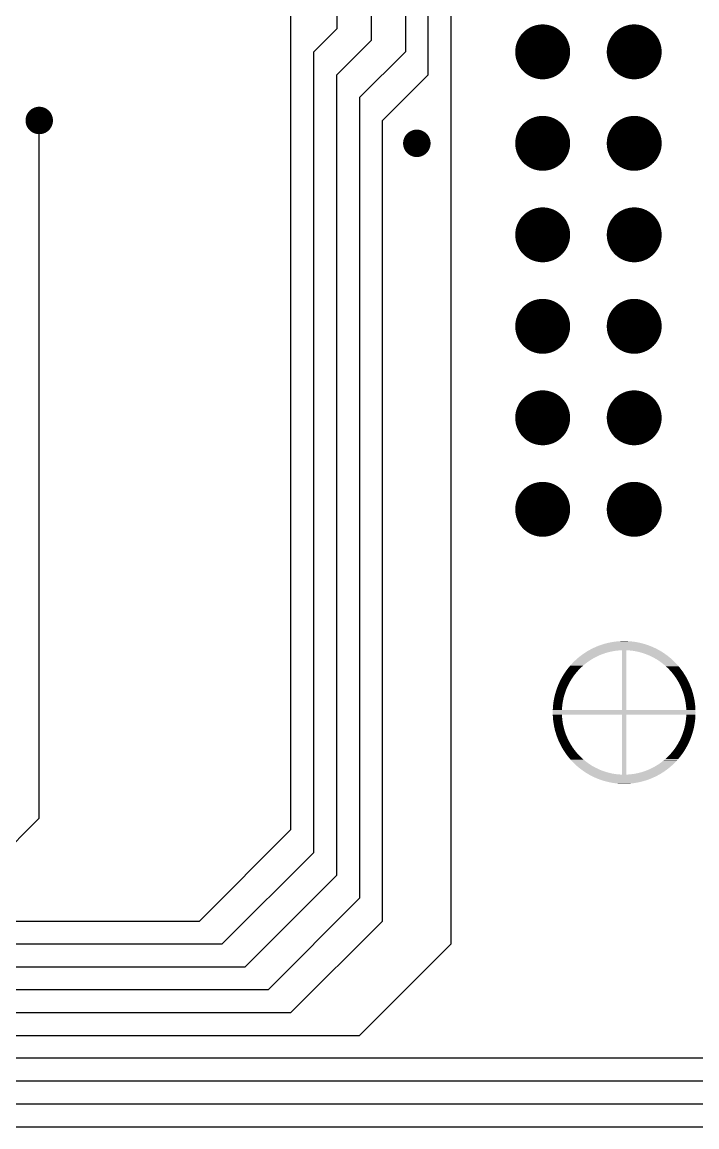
# Model space of a CAD drawing. Extents: x 295 to 953, y 10 to 290.
# Drawn here: x 687.57 to 706.3, y 103.99 to 134.66 of the extents above; entities that cross this region are included whole.
import ezdxf

# ---------------------------------------------------------------- set-up
doc = ezdxf.new("R2010")
doc.units = 0
doc.header["$LTSCALE"] = 5
doc.header["$MEASUREMENT"] = 0
doc.layers.get('0').update_dxf_attribs({"linetype": 'CONTINUOUS', "lineweight": 25})
doc.layers.add('DV-ABPB-A4_IN2', color=3, linetype='CONTINUOUS')

msp = doc.modelspace()

# ---------------------------------------------------------------- linework, layer by layer
at = {"color": 7}
for points, const_width in [([(701.639, 133.833, 1), (702.401, 133.833, 1)], 0.762), ([(704.179, 133.833, 1), (704.941, 133.833, 1)], 0.762), ([(687.859, 131.928, 1), (688.24, 131.928, 1)], 0.381), ([(701.639, 131.293, 1), (702.401, 131.293, 1)], 0.762), ([(704.179, 131.293, 1), (704.941, 131.293, 1)], 0.762), ([(698.337, 131.293, 1), (698.718, 131.293, 1)], 0.381), ([(701.639, 128.753, 1), (702.401, 128.753, 1)], 0.762), ([(704.179, 128.753, 1), (704.941, 128.753, 1)], 0.762), ([(701.639, 126.213, 1), (702.401, 126.213, 1)], 0.762), ([(704.179, 126.213, 1), (704.941, 126.213, 1)], 0.762), ([(701.639, 123.673, 1), (702.401, 123.673, 1)], 0.762), ([(704.179, 123.673, 1), (704.941, 123.673, 1)], 0.762), ([(701.639, 121.133, 1), (702.401, 121.133, 1)], 0.762), ([(704.179, 121.133, 1), (704.941, 121.133, 1)], 0.762)]:
    msp.add_lwpolyline(points, format="xyb", close=True, dxfattribs=dict(at, const_width=const_width))
for points in [[(704.093, 117.467), (704.152, 117.471), (704.466, 117.467), (704.41, 117.471)], [(704.152, 117.471), (704.156, 117.472), (704.41, 117.471), (704.402, 117.472)], [(704.156, 117.472), (704.216, 117.475), (704.402, 117.472), (704.347, 117.475)], [(704.216, 117.475), (704.22, 117.475), (704.347, 117.475), (704.336, 117.475)], [(704.22, 117.475), (704.283, 117.476), (704.336, 117.475), (704.283, 117.476)], [(703.203, 117.157), (703.225, 117.171), (703.813, 117.157), (703.865, 117.171)], [(703.225, 117.171), (703.246, 117.184), (703.865, 117.171), (703.923, 117.184)], [(703.246, 117.184), (703.257, 117.191), (703.923, 117.184), (703.956, 117.191)], [(703.257, 117.191), (703.265, 117.196), (703.956, 117.191), (703.981, 117.196)], [(703.265, 117.196), (703.281, 117.205), (703.981, 117.196), (704.04, 117.205)], [(703.281, 117.205), (703.293, 117.212), (704.04, 117.205), (704.099, 117.212)], [(703.293, 117.212), (703.302, 117.217), (704.099, 117.212), (704.158, 117.217)], [(703.302, 117.217), (703.308, 117.221), (704.158, 117.217), (704.217, 117.221)], [(703.308, 117.221), (703.312, 117.223), (705.253, 117.221), (705.249, 117.223)], [(703.312, 117.223), (703.362, 117.25), (705.249, 117.223), (705.199, 117.25)], [(703.362, 117.25), (703.367, 117.253), (705.199, 117.25), (705.193, 117.253)], [(703.367, 117.253), (703.419, 117.279), (705.193, 117.253), (705.142, 117.279)], [(703.419, 117.279), (703.424, 117.281), (705.142, 117.279), (705.136, 117.281)], [(703.424, 117.281), (703.477, 117.305), (705.136, 117.281), (705.084, 117.305)], [(703.477, 117.305), (703.482, 117.308), (705.084, 117.305), (705.079, 117.308)], [(703.482, 117.308), (703.535, 117.33), (705.079, 117.308), (705.026, 117.33)], [(703.535, 117.33), (703.54, 117.332), (705.026, 117.33), (705.02, 117.332)], [(703.54, 117.332), (703.594, 117.353), (705.02, 117.332), (704.967, 117.353)], [(703.594, 117.353), (703.6, 117.355), (704.967, 117.353), (704.961, 117.355)], [(703.6, 117.355), (703.654, 117.374), (704.961, 117.355), (704.907, 117.374)], [(703.654, 117.374), (703.659, 117.376), (704.907, 117.374), (704.901, 117.376)], [(703.659, 117.376), (703.715, 117.393), (704.901, 117.376), (704.846, 117.393)], [(703.715, 117.393), (703.72, 117.395), (704.846, 117.393), (704.84, 117.395)], [(703.72, 117.395), (703.776, 117.41), (704.84, 117.395), (704.785, 117.41)], [(703.776, 117.41), (703.781, 117.412), (704.785, 117.41), (704.779, 117.412)], [(703.781, 117.412), (703.837, 117.425), (704.779, 117.412), (704.724, 117.425)], [(703.837, 117.425), (703.843, 117.427), (704.724, 117.425), (704.717, 117.427)], [(703.843, 117.427), (703.899, 117.439), (704.717, 117.427), (704.662, 117.439)], [(703.899, 117.439), (703.905, 117.44), (704.662, 117.439), (704.655, 117.44)], [(703.905, 117.44), (703.962, 117.45), (704.655, 117.44), (704.599, 117.45)], [(703.962, 117.45), (703.967, 117.451), (704.599, 117.45), (704.593, 117.451)], [(703.967, 117.451), (704.025, 117.459), (704.593, 117.451), (704.536, 117.459)], [(704.025, 117.459), (704.03, 117.46), (704.536, 117.459), (704.53, 117.46)], [(704.03, 117.46), (704.088, 117.466), (704.53, 117.46), (704.473, 117.466)], [(704.088, 117.466), (704.093, 117.467), (704.473, 117.466), (704.466, 117.467)], [(704.217, 115.558), (704.217, 117.221), (704.344, 115.558), (704.344, 117.221)], [(704.36, 117.22), (704.344, 117.221), (705.254, 117.22), (705.253, 117.221)], [(704.382, 117.219), (704.36, 117.22), (705.256, 117.219), (705.254, 117.22)], [(704.441, 117.214), (704.382, 117.219), (705.264, 117.214), (705.256, 117.219)], [(704.5, 117.208), (704.441, 117.214), (705.275, 117.208), (705.264, 117.214)], [(704.559, 117.199), (704.5, 117.208), (705.29, 117.199), (705.275, 117.208)], [(704.617, 117.189), (704.559, 117.199), (705.308, 117.189), (705.29, 117.199)], [(704.621, 117.188), (704.617, 117.189), (705.309, 117.188), (705.308, 117.189)], [(704.675, 117.176), (704.621, 117.188), (705.328, 117.176), (705.309, 117.188)], [(704.733, 117.161), (704.675, 117.176), (705.351, 117.161), (705.328, 117.176)], [(704.759, 117.154), (704.733, 117.161), (705.363, 117.154), (705.351, 117.161)], [(702.817, 116.83), (702.85, 116.865), (703.185, 116.83), (703.229, 116.865)], [(702.85, 116.865), (702.86, 116.876), (703.229, 116.865), (703.244, 116.876)], [(702.86, 116.876), (702.885, 116.9), (703.244, 116.876), (703.277, 116.9)], [(702.885, 116.9), (702.905, 116.921), (703.277, 116.9), (703.307, 116.921)], [(702.905, 116.921), (702.919, 116.934), (703.307, 116.921), (703.326, 116.934)], [(702.919, 116.934), (702.952, 116.964), (703.326, 116.934), (703.373, 116.964)], [(702.952, 116.964), (702.954, 116.966), (703.373, 116.964), (703.376, 116.966)], [(702.954, 116.966), (702.988, 116.996), (703.376, 116.966), (703.427, 116.996)], [(702.988, 116.996), (702.999, 117.006), (703.427, 116.996), (703.445, 117.006)], [(702.999, 117.006), (703.022, 117.024), (703.445, 117.006), (703.479, 117.024)], [(703.022, 117.024), (703.048, 117.046), (703.479, 117.024), (703.522, 117.046)], [(703.048, 117.046), (703.055, 117.051), (703.522, 117.046), (703.532, 117.051)], [(703.055, 117.051), (703.087, 117.076), (703.532, 117.051), (703.585, 117.076)], [(703.087, 117.076), (703.099, 117.085), (703.585, 117.076), (703.607, 117.085)], [(703.099, 117.085), (703.118, 117.099), (703.607, 117.085), (703.64, 117.099)], [(703.118, 117.099), (703.147, 117.12), (703.64, 117.099), (703.695, 117.12)], [(703.147, 117.12), (703.15, 117.122), (703.695, 117.12), (703.702, 117.122)], [(703.15, 117.122), (703.175, 117.139), (703.702, 117.122), (703.751, 117.139)], [(703.175, 117.139), (703.201, 117.156), (703.751, 117.139), (703.808, 117.156)], [(703.201, 117.156), (703.203, 117.157), (703.808, 117.156), (703.813, 117.157)], [(704.789, 117.145), (704.759, 117.154), (705.376, 117.145), (705.363, 117.154)], [(704.846, 117.127), (704.789, 117.145), (705.403, 117.127), (705.376, 117.145)], [(704.868, 117.118), (704.846, 117.127), (705.415, 117.118), (705.403, 117.127)], [(704.901, 117.106), (704.868, 117.118), (705.432, 117.106), (705.415, 117.118)], [(704.956, 117.084), (704.901, 117.106), (705.463, 117.084), (705.432, 117.106)], [(704.962, 117.081), (704.956, 117.084), (705.467, 117.081), (705.463, 117.084)], [(705.01, 117.06), (704.962, 117.081), (705.494, 117.06), (705.467, 117.081)], [(705.046, 117.042), (705.01, 117.06), (705.517, 117.042), (705.494, 117.06)], [(705.064, 117.034), (705.046, 117.042), (705.527, 117.034), (705.517, 117.042)], [(705.116, 117.006), (705.064, 117.034), (705.561, 117.006), (705.527, 117.034)], [(705.123, 117.002), (705.116, 117.006), (705.566, 117.002), (705.561, 117.006)], [(705.167, 116.977), (705.123, 117.002), (705.595, 116.977), (705.566, 117.002)], [(705.194, 116.96), (705.167, 116.977), (705.613, 116.96), (705.595, 116.977)], [(705.218, 116.945), (705.194, 116.96), (705.629, 116.945), (705.613, 116.96)], [(705.26, 116.917), (705.218, 116.945), (705.66, 116.917), (705.629, 116.945)], [(705.267, 116.912), (705.26, 116.917), (705.664, 116.912), (705.66, 116.917)], [(705.315, 116.878), (705.267, 116.912), (705.699, 116.878), (705.664, 116.912)], [(705.322, 116.872), (705.315, 116.878), (705.705, 116.872), (705.699, 116.878)], [(705.362, 116.841), (705.322, 116.872), (705.733, 116.841), (705.705, 116.872)], [(702.591, 116.529), (702.62, 116.576), (702.897, 116.529), (702.934, 116.576)], [(702.62, 116.576), (702.623, 116.579), (702.934, 116.576), (702.936, 116.579)], [(702.623, 116.579), (702.651, 116.621), (702.936, 116.579), (702.971, 116.621)], [(702.651, 116.621), (702.658, 116.632), (702.971, 116.621), (702.981, 116.632)], [(702.658, 116.632), (702.683, 116.666), (702.981, 116.632), (703.011, 116.666)], [(702.683, 116.666), (702.695, 116.683), (703.011, 116.666), (703.028, 116.683)], [(702.695, 116.683), (702.715, 116.708), (703.028, 116.683), (703.052, 116.708)], [(702.715, 116.708), (702.734, 116.733), (703.052, 116.708), (703.077, 116.733)], [(702.734, 116.733), (702.748, 116.75), (703.077, 116.733), (703.094, 116.75)], [(702.748, 116.75), (702.775, 116.782), (703.094, 116.75), (703.13, 116.782)], [(702.775, 116.782), (702.781, 116.79), (703.13, 116.782), (703.138, 116.79)], [(702.781, 116.79), (702.815, 116.828), (703.138, 116.79), (703.183, 116.828)], [(702.815, 116.828), (702.817, 116.83), (703.183, 116.828), (703.185, 116.83)], [(705.381, 116.825), (705.362, 116.841), (705.748, 116.825), (705.733, 116.841)], [(705.407, 116.803), (705.381, 116.825), (705.767, 116.803), (705.748, 116.825)], [(705.436, 116.778), (705.407, 116.803), (705.79, 116.778), (705.767, 116.803)], [(705.451, 116.764), (705.436, 116.778), (705.801, 116.764), (705.79, 116.778)], [(705.488, 116.729), (705.451, 116.764), (705.83, 116.729), (705.801, 116.764)], [(705.494, 116.723), (705.488, 116.729), (705.834, 116.723), (705.83, 116.729)], [(705.536, 116.681), (705.494, 116.723), (705.867, 116.681), (705.834, 116.723)], [(705.538, 116.678), (705.536, 116.681), (705.869, 116.678), (705.867, 116.681)], [(705.576, 116.637), (705.538, 116.678), (705.899, 116.637), (705.869, 116.678)], [(705.584, 116.627), (705.576, 116.637), (705.906, 116.627), (705.899, 116.637)], [(705.614, 116.592), (705.584, 116.627), (705.93, 116.592), (705.906, 116.627)], [(705.628, 116.574), (705.614, 116.592), (705.941, 116.574), (705.93, 116.592)], [(705.651, 116.546), (705.628, 116.574), (705.959, 116.546), (705.941, 116.574)], [(702.439, 116.225), (702.446, 116.243), (702.715, 116.225), (702.724, 116.243)], [(702.446, 116.243), (702.461, 116.278), (702.724, 116.243), (702.741, 116.278)], [(702.461, 116.278), (702.471, 116.301), (702.741, 116.278), (702.753, 116.301)], [(702.471, 116.301), (702.484, 116.33), (702.753, 116.301), (702.769, 116.33)], [(702.484, 116.33), (702.498, 116.359), (702.769, 116.33), (702.785, 116.359)], [(702.498, 116.359), (702.509, 116.382), (702.785, 116.359), (702.798, 116.382)], [(702.509, 116.382), (702.526, 116.415), (702.798, 116.382), (702.819, 116.415)], [(702.526, 116.415), (702.535, 116.432), (702.819, 116.415), (702.83, 116.432)], [(702.535, 116.432), (702.557, 116.471), (702.83, 116.432), (702.856, 116.471)], [(702.557, 116.471), (702.562, 116.481), (702.856, 116.471), (702.863, 116.481)], [(702.562, 116.481), (702.589, 116.526), (702.863, 116.481), (702.895, 116.526)], [(702.589, 116.526), (702.591, 116.529), (702.895, 116.526), (702.897, 116.529)], [(705.669, 116.521), (705.651, 116.546), (705.975, 116.521), (705.959, 116.546)], [(705.686, 116.498), (705.669, 116.521), (705.988, 116.498), (705.975, 116.521)], [(705.708, 116.466), (705.686, 116.498), (706.007, 116.466), (705.988, 116.498)], [(705.72, 116.449), (705.708, 116.466), (706.016, 116.449), (706.007, 116.466)], [(705.745, 116.41), (705.72, 116.449), (706.037, 116.41), (706.016, 116.449)], [(705.752, 116.399), (705.745, 116.41), (706.043, 116.399), (706.037, 116.41)], [(705.779, 116.353), (705.752, 116.399), (706.066, 116.353), (706.043, 116.399)], [(705.782, 116.348), (705.779, 116.353), (706.068, 116.348), (706.066, 116.353)], [(705.81, 116.296), (705.782, 116.348), (706.092, 116.296), (706.068, 116.348)], [(705.837, 116.243), (705.81, 116.296), (706.114, 116.243), (706.092, 116.296)], [(705.84, 116.237), (705.837, 116.243), (706.117, 116.237), (706.114, 116.243)], [(702.339, 115.889), (702.35, 115.941), (702.599, 115.889), (702.612, 115.941)], [(702.35, 115.941), (702.351, 115.947), (702.612, 115.941), (702.613, 115.947)], [(702.351, 115.947), (702.365, 116.002), (702.613, 115.947), (702.629, 116.002)], [(702.365, 116.002), (702.366, 116.004), (702.629, 116.002), (702.63, 116.004)], [(702.366, 116.004), (702.382, 116.06), (702.63, 116.004), (702.648, 116.06)], [(702.382, 116.06), (702.383, 116.063), (702.648, 116.06), (702.65, 116.063)], [(702.383, 116.063), (702.399, 116.116), (702.65, 116.063), (702.669, 116.116)], [(702.399, 116.116), (702.402, 116.124), (702.669, 116.116), (702.672, 116.124)], [(702.402, 116.124), (702.418, 116.17), (702.672, 116.124), (702.691, 116.17)], [(702.418, 116.17), (702.423, 116.184), (702.691, 116.17), (702.697, 116.184)], [(702.423, 116.184), (702.439, 116.225), (702.697, 116.184), (702.715, 116.225)], [(705.862, 116.189), (705.84, 116.237), (706.135, 116.189), (706.117, 116.237)], [(705.866, 116.178), (705.862, 116.189), (706.14, 116.178), (706.135, 116.189)], [(705.884, 116.135), (705.866, 116.178), (706.155, 116.135), (706.14, 116.178)], [(705.891, 116.118), (705.884, 116.135), (706.161, 116.118), (706.155, 116.135)], [(705.905, 116.079), (705.891, 116.118), (706.173, 116.079), (706.161, 116.118)], [(705.913, 116.058), (705.905, 116.079), (706.18, 116.058), (706.173, 116.079)], [(705.925, 116.023), (705.913, 116.058), (706.189, 116.023), (706.18, 116.058)], [(705.933, 115.997), (705.925, 116.023), (706.197, 115.997), (706.189, 116.023)], [(705.942, 115.967), (705.933, 115.997), (706.204, 115.967), (706.197, 115.997)], [(705.95, 115.935), (705.942, 115.967), (706.212, 115.935), (706.204, 115.967)], [(705.957, 115.909), (705.95, 115.935), (706.217, 115.909), (706.212, 115.935)], [(702.304, 115.627), (702.306, 115.656), (702.558, 115.627), (702.561, 115.656)], [(702.306, 115.656), (702.309, 115.691), (702.561, 115.656), (702.565, 115.691)], [(702.309, 115.691), (702.312, 115.714), (702.565, 115.691), (702.567, 115.714)], [(702.312, 115.714), (702.316, 115.754), (702.567, 115.714), (702.573, 115.754)], [(702.316, 115.754), (702.319, 115.773), (702.573, 115.754), (702.576, 115.773)], [(702.319, 115.773), (702.325, 115.816), (702.576, 115.773), (702.584, 115.816)], [(702.325, 115.816), (702.328, 115.831), (702.584, 115.816), (702.586, 115.831)], [(702.328, 115.831), (702.337, 115.879), (702.586, 115.831), (702.597, 115.879)], [(702.337, 115.879), (702.339, 115.889), (702.597, 115.879), (702.599, 115.889)], [(705.965, 115.873), (705.957, 115.909), (706.225, 115.873), (706.217, 115.909)], [(705.97, 115.852), (705.965, 115.873), (706.229, 115.852), (706.225, 115.873)], [(705.978, 115.81), (705.97, 115.852), (706.236, 115.81), (706.229, 115.852)], [(705.981, 115.793), (705.978, 115.81), (706.239, 115.793), (706.236, 115.81)], [(705.989, 115.748), (705.981, 115.793), (706.245, 115.748), (706.239, 115.793)], [(705.991, 115.735), (705.989, 115.748), (706.247, 115.735), (706.245, 115.748)], [(705.997, 115.685), (705.991, 115.735), (706.252, 115.685), (706.247, 115.735)], [(705.998, 115.676), (705.997, 115.685), (706.253, 115.676), (706.252, 115.685)], [(706.003, 115.621), (705.998, 115.676), (706.257, 115.621), (706.253, 115.676)], [(702.299, 115.495), (702.3, 115.558), (706.261, 115.495), (706.26, 115.558)], [(702.3, 115.431), (702.299, 115.495), (706.26, 115.431), (706.261, 115.495)], [(702.3, 115.564), (702.302, 115.597), (702.555, 115.564), (702.556, 115.597)], [(702.3, 115.558), (702.3, 115.564), (702.554, 115.558), (702.555, 115.564)], [(702.303, 115.372), (702.3, 115.431), (702.557, 115.372), (702.554, 115.431)], [(702.302, 115.597), (702.304, 115.627), (702.556, 115.597), (702.558, 115.627)], [(702.303, 115.368), (702.303, 115.372), (702.558, 115.368), (702.557, 115.372)], [(702.308, 115.313), (702.303, 115.368), (702.563, 115.313), (702.558, 115.368)], [(704.217, 113.768), (704.217, 115.431), (704.344, 113.768), (704.344, 115.431)], [(705.996, 115.298), (706, 115.333), (706.252, 115.298), (706.255, 115.333)], [(706, 115.333), (706.002, 115.362), (706.255, 115.333), (706.257, 115.362)], [(706.002, 115.362), (706.004, 115.392), (706.257, 115.362), (706.259, 115.392)], [(706.003, 115.617), (706.003, 115.621), (706.258, 115.617), (706.257, 115.621)], [(706.006, 115.558), (706.003, 115.617), (706.26, 115.558), (706.258, 115.617)], [(706.004, 115.392), (706.006, 115.425), (706.259, 115.392), (706.26, 115.425)], [(706.006, 115.425), (706.006, 115.431), (706.26, 115.425), (706.26, 115.431)], [(702.308, 115.304), (702.308, 115.313), (702.564, 115.304), (702.563, 115.313)], [(702.314, 115.254), (702.308, 115.304), (702.57, 115.254), (702.564, 115.304)], [(702.315, 115.241), (702.314, 115.254), (702.572, 115.241), (702.57, 115.254)], [(702.322, 115.196), (702.315, 115.241), (702.579, 115.196), (702.572, 115.241)], [(702.324, 115.179), (702.322, 115.196), (702.582, 115.179), (702.579, 115.196)], [(702.332, 115.137), (702.324, 115.179), (702.59, 115.137), (702.582, 115.179)], [(702.336, 115.116), (702.332, 115.137), (702.595, 115.116), (702.59, 115.137)], [(702.343, 115.08), (702.336, 115.116), (702.604, 115.08), (702.595, 115.116)], [(702.349, 115.054), (702.343, 115.08), (702.61, 115.054), (702.604, 115.08)], [(702.356, 115.022), (702.349, 115.054), (702.619, 115.022), (702.61, 115.054)], [(702.364, 114.992), (702.356, 115.022), (702.628, 114.992), (702.619, 115.022)], [(705.931, 114.987), (705.947, 115.042), (706.195, 114.987), (706.209, 115.042)], [(705.947, 115.042), (705.949, 115.048), (706.209, 115.042), (706.211, 115.048)], [(705.949, 115.048), (705.962, 115.1), (706.211, 115.048), (706.222, 115.1)], [(705.962, 115.1), (705.964, 115.11), (706.222, 115.1), (706.224, 115.11)], [(705.964, 115.11), (705.974, 115.158), (706.224, 115.11), (706.232, 115.158)], [(705.974, 115.158), (705.977, 115.173), (706.232, 115.158), (706.235, 115.173)], [(705.977, 115.173), (705.985, 115.216), (706.235, 115.173), (706.242, 115.216)], [(705.985, 115.216), (705.988, 115.235), (706.242, 115.216), (706.244, 115.235)], [(705.988, 115.235), (705.993, 115.275), (706.244, 115.235), (706.249, 115.275)], [(705.993, 115.275), (705.996, 115.298), (706.249, 115.275), (706.252, 115.298)], [(702.371, 114.966), (702.364, 114.992), (702.636, 114.966), (702.628, 114.992)], [(702.381, 114.931), (702.371, 114.966), (702.648, 114.931), (702.636, 114.966)], [(702.388, 114.91), (702.381, 114.931), (702.655, 114.91), (702.648, 114.931)], [(702.4, 114.871), (702.388, 114.91), (702.67, 114.871), (702.655, 114.91)], [(702.406, 114.854), (702.4, 114.871), (702.676, 114.854), (702.67, 114.871)], [(702.421, 114.811), (702.406, 114.854), (702.694, 114.811), (702.676, 114.854)], [(702.425, 114.8), (702.421, 114.811), (702.699, 114.8), (702.694, 114.811)], [(702.444, 114.752), (702.425, 114.8), (702.721, 114.752), (702.699, 114.8)], [(702.446, 114.746), (702.444, 114.752), (702.724, 114.746), (702.721, 114.752)], [(702.468, 114.693), (702.446, 114.746), (702.75, 114.693), (702.724, 114.746)], [(705.807, 114.688), (705.82, 114.711), (706.09, 114.688), (706.1, 114.711)], [(705.82, 114.711), (705.837, 114.746), (706.1, 114.711), (706.115, 114.746)], [(705.837, 114.746), (705.846, 114.764), (706.115, 114.746), (706.122, 114.764)], [(705.846, 114.764), (705.864, 114.805), (706.122, 114.764), (706.138, 114.805)], [(705.864, 114.805), (705.87, 114.819), (706.138, 114.805), (706.142, 114.819)], [(705.87, 114.819), (705.889, 114.865), (706.142, 114.819), (706.159, 114.865)], [(705.889, 114.865), (705.892, 114.873), (706.159, 114.865), (706.162, 114.873)], [(705.892, 114.873), (705.911, 114.926), (706.162, 114.873), (706.178, 114.926)], [(705.911, 114.926), (705.912, 114.929), (706.178, 114.926), (706.179, 114.929)], [(705.912, 114.929), (705.931, 114.985), (706.179, 114.929), (706.195, 114.985)], [(705.931, 114.985), (705.931, 114.987), (706.195, 114.985), (706.195, 114.987)], [(702.493, 114.641), (702.469, 114.693), (702.779, 114.641), (702.75, 114.693)], [(702.495, 114.636), (702.493, 114.641), (702.782, 114.636), (702.779, 114.641)], [(702.518, 114.59), (702.495, 114.636), (702.809, 114.59), (702.782, 114.636)], [(702.523, 114.579), (702.518, 114.59), (702.816, 114.579), (702.809, 114.59)], [(702.544, 114.54), (702.523, 114.579), (702.841, 114.54), (702.816, 114.579)], [(702.554, 114.523), (702.544, 114.54), (702.852, 114.523), (702.841, 114.54)], [(702.572, 114.491), (702.554, 114.523), (702.874, 114.491), (702.852, 114.523)], [(702.586, 114.468), (702.572, 114.491), (702.891, 114.468), (702.874, 114.491)], [(702.601, 114.443), (702.586, 114.468), (702.91, 114.443), (702.891, 114.468)], [(702.619, 114.415), (702.601, 114.443), (702.933, 114.415), (702.91, 114.443)], [(702.631, 114.397), (702.619, 114.415), (702.947, 114.397), (702.933, 114.415)], [(705.589, 114.368), (705.624, 114.41), (705.91, 114.368), (705.938, 114.41)], [(705.624, 114.41), (705.627, 114.413), (705.938, 114.41), (705.94, 114.413)], [(705.627, 114.413), (705.663, 114.46), (705.94, 114.413), (705.97, 114.46)], [(705.663, 114.46), (705.666, 114.463), (705.97, 114.46), (705.972, 114.463)], [(705.666, 114.463), (705.698, 114.508), (705.972, 114.463), (705.998, 114.508)], [(705.698, 114.508), (705.705, 114.518), (705.998, 114.508), (706.004, 114.518)], [(705.705, 114.518), (705.731, 114.557), (706.004, 114.518), (706.026, 114.557)], [(705.731, 114.557), (705.741, 114.574), (706.026, 114.557), (706.034, 114.574)], [(705.741, 114.574), (705.762, 114.607), (706.034, 114.574), (706.052, 114.607)], [(705.762, 114.607), (705.775, 114.63), (706.052, 114.607), (706.063, 114.63)], [(705.775, 114.63), (705.792, 114.659), (706.063, 114.63), (706.076, 114.659)], [(705.792, 114.659), (705.807, 114.688), (706.076, 114.659), (706.09, 114.688)], [(702.655, 114.362), (702.631, 114.397), (702.976, 114.362), (702.947, 114.397)], [(702.662, 114.352), (702.655, 114.362), (702.985, 114.352), (702.976, 114.362)], [(702.692, 114.311), (702.662, 114.352), (703.023, 114.311), (702.985, 114.352)], [(702.694, 114.308), (702.692, 114.311), (703.025, 114.308), (703.023, 114.311)], [(702.726, 114.266), (702.694, 114.308), (703.066, 114.266), (703.025, 114.308)], [(702.731, 114.26), (702.726, 114.266), (703.072, 114.26), (703.066, 114.266)], [(702.76, 114.225), (702.731, 114.26), (703.109, 114.225), (703.072, 114.26)], [(702.771, 114.211), (702.76, 114.225), (703.125, 114.211), (703.109, 114.225)], [(702.793, 114.186), (702.771, 114.211), (703.153, 114.186), (703.125, 114.211)], [(702.813, 114.164), (702.793, 114.186), (703.18, 114.164), (703.153, 114.186)], [(702.828, 114.148), (702.813, 114.164), (703.199, 114.148), (703.18, 114.164)], [(702.856, 114.117), (702.828, 114.148), (703.238, 114.117), (703.199, 114.148)], [(702.862, 114.111), (702.856, 114.117), (703.246, 114.111), (703.238, 114.117)], [(702.897, 114.077), (702.862, 114.111), (703.294, 114.077), (703.246, 114.111)], [(705.284, 114.089), (705.317, 114.113), (705.676, 114.089), (705.7, 114.113)], [(705.317, 114.113), (705.331, 114.124), (705.7, 114.113), (705.711, 114.124)], [(705.331, 114.124), (705.376, 114.159), (705.711, 114.124), (705.744, 114.159)], [(705.376, 114.159), (705.378, 114.161), (705.744, 114.159), (705.745, 114.161)], [(705.378, 114.161), (705.423, 114.199), (705.745, 114.161), (705.779, 114.199)], [(705.423, 114.199), (705.431, 114.207), (705.779, 114.199), (705.786, 114.207)], [(705.431, 114.207), (705.467, 114.239), (705.786, 114.207), (705.813, 114.239)], [(705.467, 114.239), (705.483, 114.256), (705.813, 114.239), (705.826, 114.256)], [(705.483, 114.256), (705.509, 114.281), (705.826, 114.256), (705.846, 114.281)], [(705.509, 114.281), (705.533, 114.306), (705.846, 114.281), (705.865, 114.306)], [(705.533, 114.306), (705.55, 114.323), (705.865, 114.306), (705.878, 114.323)], [(705.55, 114.323), (705.58, 114.357), (705.878, 114.323), (705.902, 114.357)], [(705.58, 114.357), (705.589, 114.368), (705.902, 114.357), (705.91, 114.368)], [(702.901, 114.072), (702.897, 114.077), (703.3, 114.072), (703.294, 114.077)], [(702.931, 114.044), (702.901, 114.072), (703.343, 114.044), (703.3, 114.072)], [(702.947, 114.029), (702.931, 114.044), (703.367, 114.029), (703.343, 114.044)], [(702.966, 114.012), (702.947, 114.029), (703.393, 114.012), (703.367, 114.029)], [(702.995, 113.987), (702.966, 114.012), (703.438, 113.987), (703.393, 114.012)], [(703, 113.983), (702.995, 113.987), (703.445, 113.983), (703.438, 113.987)], [(703.033, 113.955), (703, 113.983), (703.497, 113.955), (703.445, 113.983)], [(703.044, 113.947), (703.033, 113.955), (703.514, 113.947), (703.497, 113.955)], [(703.066, 113.929), (703.044, 113.947), (703.55, 113.929), (703.514, 113.947)], [(703.094, 113.908), (703.066, 113.929), (703.598, 113.908), (703.55, 113.929)], [(703.098, 113.905), (703.094, 113.908), (703.604, 113.905), (703.598, 113.908)], [(703.128, 113.883), (703.098, 113.905), (703.659, 113.883), (703.604, 113.905)], [(703.145, 113.871), (703.128, 113.883), (703.693, 113.871), (703.659, 113.883)], [(703.157, 113.862), (703.145, 113.871), (703.715, 113.862), (703.693, 113.871)], [(703.185, 113.844), (703.157, 113.862), (703.771, 113.844), (703.715, 113.862)], [(703.198, 113.835), (703.185, 113.844), (703.802, 113.835), (703.771, 113.844)], [(703.21, 113.828), (703.198, 113.835), (703.828, 113.828), (703.802, 113.835)], [(703.233, 113.813), (703.21, 113.828), (703.885, 113.813), (703.828, 113.828)], [(703.252, 113.801), (703.233, 113.813), (703.94, 113.801), (703.885, 113.813)], [(703.253, 113.8), (703.252, 113.801), (703.943, 113.8), (703.94, 113.801)], [(703.271, 113.79), (703.253, 113.8), (704.002, 113.79), (703.943, 113.8)], [(703.286, 113.781), (703.271, 113.79), (704.06, 113.781), (704.002, 113.79)], [(704.521, 113.784), (704.579, 113.793), (705.28, 113.784), (705.296, 113.793)], [(704.579, 113.793), (704.604, 113.798), (705.296, 113.793), (705.304, 113.798)], [(704.604, 113.798), (704.637, 113.805), (705.304, 113.798), (705.314, 113.805)], [(704.637, 113.805), (704.695, 113.818), (705.314, 113.805), (705.335, 113.818)], [(704.695, 113.818), (704.748, 113.832), (705.335, 113.818), (705.358, 113.832)], [(704.748, 113.832), (704.752, 113.833), (705.358, 113.832), (705.36, 113.833)], [(704.752, 113.833), (704.809, 113.85), (705.36, 113.833), (705.385, 113.85)], [(704.809, 113.85), (704.859, 113.867), (705.385, 113.85), (705.41, 113.867)], [(704.859, 113.867), (704.865, 113.869), (705.41, 113.867), (705.413, 113.869)], [(704.865, 113.869), (704.921, 113.89), (705.413, 113.869), (705.443, 113.89)], [(704.921, 113.89), (704.954, 113.904), (705.443, 113.89), (705.462, 113.904)], [(704.954, 113.904), (704.975, 113.913), (705.462, 113.904), (705.474, 113.913)], [(704.975, 113.913), (705.029, 113.938), (705.474, 113.913), (705.506, 113.938)], [(705.029, 113.938), (705.039, 113.943), (705.506, 113.938), (705.512, 113.943)], [(705.039, 113.943), (705.082, 113.965), (705.512, 113.943), (705.539, 113.965)], [(705.082, 113.965), (705.116, 113.983), (705.539, 113.965), (705.561, 113.983)], [(705.116, 113.983), (705.134, 113.993), (705.561, 113.983), (705.573, 113.993)], [(705.134, 113.993), (705.185, 114.023), (705.573, 113.993), (705.607, 114.023)], [(705.185, 114.023), (705.188, 114.025), (705.607, 114.023), (705.609, 114.025)], [(705.188, 114.025), (705.235, 114.055), (705.609, 114.025), (705.641, 114.055)], [(705.235, 114.055), (705.254, 114.068), (705.641, 114.055), (705.655, 114.068)], [(705.254, 114.068), (705.284, 114.089), (705.655, 114.068), (705.676, 114.089)], [(703.297, 113.775), (703.286, 113.781), (704.119, 113.775), (704.06, 113.781)], [(703.304, 113.77), (703.297, 113.775), (704.178, 113.77), (704.119, 113.775)], [(703.306, 113.769), (703.304, 113.77), (704.201, 113.769), (704.178, 113.77)], [(703.308, 113.768), (703.306, 113.769), (704.217, 113.768), (704.201, 113.769)], [(703.312, 113.766), (703.308, 113.768), (705.249, 113.766), (705.253, 113.768)], [(703.362, 113.739), (703.312, 113.766), (705.198, 113.739), (705.249, 113.766)], [(703.368, 113.736), (703.362, 113.739), (705.193, 113.736), (705.198, 113.739)], [(703.419, 113.71), (703.368, 113.736), (705.142, 113.71), (705.193, 113.736)], [(703.424, 113.708), (703.419, 113.71), (705.136, 113.708), (705.142, 113.71)], [(703.476, 113.684), (703.424, 113.708), (705.084, 113.684), (705.136, 113.708)], [(703.482, 113.681), (703.476, 113.684), (705.079, 113.681), (705.084, 113.684)], [(703.535, 113.659), (703.482, 113.681), (705.026, 113.659), (705.079, 113.681)], [(703.541, 113.657), (703.535, 113.659), (705.02, 113.657), (705.026, 113.659)], [(703.594, 113.636), (703.541, 113.657), (704.966, 113.636), (705.02, 113.657)], [(703.6, 113.634), (703.594, 113.636), (704.961, 113.634), (704.966, 113.636)], [(703.654, 113.615), (703.6, 113.634), (704.907, 113.615), (704.961, 113.634)], [(703.66, 113.613), (703.654, 113.615), (704.901, 113.613), (704.907, 113.615)], [(703.714, 113.596), (703.66, 113.613), (704.846, 113.596), (704.901, 113.613)], [(703.72, 113.594), (703.714, 113.596), (704.841, 113.594), (704.846, 113.596)], [(703.775, 113.579), (703.72, 113.594), (704.785, 113.579), (704.841, 113.594)], [(703.782, 113.577), (703.775, 113.579), (704.779, 113.577), (704.785, 113.579)], [(703.837, 113.564), (703.782, 113.577), (704.723, 113.564), (704.779, 113.577)], [(703.843, 113.562), (703.837, 113.564), (704.718, 113.562), (704.723, 113.564)], [(703.899, 113.55), (703.843, 113.562), (704.661, 113.55), (704.718, 113.562)], [(703.905, 113.549), (703.899, 113.55), (704.656, 113.549), (704.661, 113.55)], [(703.961, 113.539), (703.905, 113.549), (704.599, 113.539), (704.656, 113.549)], [(703.968, 113.538), (703.961, 113.539), (704.593, 113.538), (704.599, 113.539)], [(704.024, 113.53), (703.968, 113.538), (704.536, 113.53), (704.593, 113.538)], [(704.031, 113.529), (704.024, 113.53), (704.53, 113.529), (704.536, 113.53)], [(704.087, 113.523), (704.031, 113.529), (704.473, 113.523), (704.53, 113.529)], [(704.094, 113.522), (704.087, 113.523), (704.467, 113.522), (704.473, 113.523)], [(704.15, 113.518), (704.094, 113.522), (704.409, 113.518), (704.467, 113.522)], [(704.158, 113.517), (704.15, 113.518), (704.404, 113.517), (704.409, 113.518)], [(704.214, 113.514), (704.158, 113.517), (704.345, 113.514), (704.404, 113.517)], [(704.225, 113.514), (704.214, 113.514), (704.341, 113.514), (704.345, 113.514)], [(704.277, 113.513), (704.225, 113.514), (704.277, 113.513), (704.341, 113.514)], [(704.344, 113.768), (704.403, 113.772), (705.253, 113.768), (705.258, 113.772)], [(704.403, 113.772), (704.462, 113.777), (705.258, 113.772), (705.267, 113.777)], [(704.462, 113.777), (704.521, 113.784), (705.267, 113.777), (705.28, 113.784)]]:
    msp.add_solid(points, dxfattribs=at)
at = {"layer": 'DV-ABPB-A4_IN2', "color": 7}
for p, q in [((698.845, 133.198), (698.845, 181.458)), ((698.21, 173.838), (698.21, 133.833)), ((699.48, 109.068), (699.48, 170.028)), ((696.305, 155.423), (696.305, 134.468)), ((697.257, 138.913), (697.257, 134.151)), ((695.035, 112.243), (695.035, 135.103)), ((695.67, 133.833), (696.305, 134.468)), ((696.305, 133.198), (697.257, 134.151)), ((695.67, 111.608), (695.67, 133.833)), ((698.21, 133.833), (696.94, 132.563)), ((696.305, 110.973), (696.305, 133.198)), ((697.575, 131.928), (698.845, 133.198)), ((696.94, 132.563), (696.94, 110.338)), ((688.05, 112.561), (688.05, 131.928)), ((697.575, 109.703), (697.575, 131.928)), ((685.827, 110.338), (688.05, 112.561)), ((692.495, 109.703), (695.035, 112.243)), ((693.13, 109.068), (695.67, 111.608)), ((693.765, 108.433), (696.305, 110.973)), ((696.94, 110.338), (694.4, 107.798)), ((573.75, 109.703), (692.495, 109.703)), ((695.035, 107.163), (697.575, 109.703)), ((573.115, 109.068), (693.13, 109.068)), ((696.94, 106.528), (699.48, 109.068)), ((572.48, 108.433), (693.765, 108.433)), ((694.4, 107.798), (571.845, 107.798)), ((571.21, 107.163), (695.035, 107.163)), ((570.575, 106.528), (696.94, 106.528)), ((783.935, 105.893), (559.78, 105.893)), ((784.57, 105.258), (559.145, 105.258)), ((785.205, 104.623), (558.51, 104.623)), ((557.875, 103.988), (785.84, 103.988))]:
    msp.add_line(p, q, dxfattribs=at)

doc.saveas('drawing.dxf')
